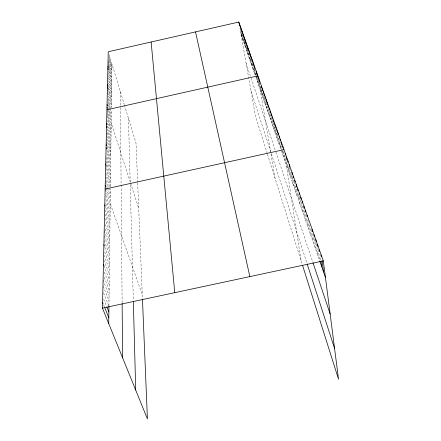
<?xml version="1.0" encoding="UTF-8"?>
<svg xmlns="http://www.w3.org/2000/svg" width="441" height="441" viewBox="0 0 441 441"><rect width="100%" height="100%" fill="white"/><g stroke="black" fill="none" stroke-linecap="round" stroke-linejoin="round"><path stroke-width="0.33" stroke-dasharray="2.21 1.65" d="M108.944 305.74L110.393 188.682M110.415 186.901L111.369 109.787M111.937 63.901L111.402 107.235L108.111 96.855M103.574 304.775L104.567 307.245M103.696 299.059L106.65 306.451M103.596 292.907L108.684 305.718M103.211 286.115L109.004 300.812M103.084 280.068L109.07 295.365M104.192 277.295L109.136 290.013M104.302 272.069L109.203 284.754M103.922 265.664L109.269 279.583M103.795 259.986L109.329 274.5M103.9 255.03L109.396 269.501M104.721 252.037L109.456 264.589M104.82 247.236L109.511 259.755M104.219 240.648L109.572 254.997M104.324 236.007L109.633 250.317M104.197 230.83L109.688 245.714M105.245 228.923L109.743 241.183M105.338 224.502L109.798 236.723M104.732 218.229L109.853 232.335M104.826 213.951L109.908 228.019M105.691 207.507L110.013 219.574M104.919 209.74L109.958 223.763M105.779 203.417L110.063 215.451M105.862 199.393L110.112 211.388M105.945 195.435L110.162 207.386M105.366 189.647L142.278 294.704M105.526 182.249L107.262 187.238M107.483 187.86L110.305 195.958M105.664 186.549L106.105 187.8M106.32 188.423L110.256 199.674M241.029 34.624L255.058 74.981L253.79 67.561M255.885 77.362L280.911 149.345M281.49 151.009L319.593 260.598M106.292 180.606L110.349 192.293M106.369 177.034L109.721 186.741M105.851 168.104L110.482 181.604M106.441 173.506L110.437 185.115M106.149 165.325L110.526 178.136M105.862 157.349L110.608 171.351M106 161.312L110.564 174.719M107.003 157.244L110.647 168.027M106.926 150.166L110.73 161.505M106.86 153.363L110.691 164.741M246.078 63.107L250.962 77.688M251.144 78.228L275.664 151.401M275.868 152.002L312.818 262.263M106.992 147.007L110.768 158.308M106.507 138.981L110.845 152.04M106.43 142.019L110.807 155.155M106.639 132.962L110.923 145.938M106.573 135.949L110.884 148.97M107.406 129.037L110.994 139.99M107.554 132.598L110.961 142.945M107.466 126.154L111.033 137.068M251.012 90.94L271.017 152.58M271.375 153.683L306.986 263.426M107.582 120.503L111.104 131.341M107.521 123.309L111.066 134.185M107.08 113.089L111.171 125.757M107.02 115.823L111.138 128.529M108.006 110.239L111.242 120.305M107.141 110.393L130.161 181.835M130.58 183.125L138.706 208.345M108.006 101.915L109.881 107.797M110.09 108.447L111.336 112.367M107.951 104.489L111.308 114.98M108.062 107.598L111.275 117.626M108.062 99.368L110.752 107.836M267.274 153.666L255.565 116.595L239.97 28.665M267.472 154.3L302.339 264.666M107.604 89.981L111.463 102.224M107.549 92.428L111.435 104.715M108.514 87.726L111.523 97.323M107.858 88.2L111.496 99.76M108.651 80.686L111.612 90.184M108.607 83.007L111.584 92.538M108.558 85.356L111.556 94.92M108.547 75.499L111.672 85.56M108.503 77.765L111.645 87.858M108.321 67.677L111.755 78.812M108.679 71.177L111.727 81.039M108.596 73.261L111.7 83.288M108.26 60.615L111.838 72.285M108.216 62.727L111.81 74.435M108.166 64.86L111.782 76.613M109.181 56.983L111.915 65.963M109.136 59.033L111.887 68.046M109.098 61.112L111.86 70.158M109.219 54.949L124.246 104.429M124.439 105.068L136.01 143.176L137.625 182.216M240.284 28.571L241.696 36.542M244.193 41.041L245.141 46.454M243.487 39.034L244.435 44.425M242.44 35.037L243.741 42.424M241.866 33.753L243.052 40.44M241.541 33.814L242.368 38.483M247.418 49.072L248.779 56.928M246.899 48.262L248.035 54.789M246.166 46.173L247.302 52.666M245.213 42.805L246.574 50.572M244.612 41.41L245.852 48.504M251.144 59.342L252.638 68.013M250.703 59.1L251.85 65.748M250.152 58.206L251.067 63.504M248.928 53.372L250.295 61.288M248.509 53.179L249.534 59.094M254.501 69.237L255.537 75.328M252.858 64.568L254.242 72.633M252.285 63.614L253.432 70.312M258.079 79.964L259.291 87.164M257.213 77.495L258.426 84.672M256.138 73.757L256.359 75.058M256.469 75.709L257.572 82.202M255.51 72.649L255.951 75.235M256.061 75.885L256.723 79.766M261.541 89.484L262.875 97.461M260.521 86.232L261.96 94.837M259.512 83.013L261.061 92.252M258.845 81.806L275.118 178.5M265.08 98.839L266.64 108.288M264.231 96.788L265.68 105.531M263.288 94.098L264.732 102.808M262.577 92.775L263.795 100.118M268.205 108.31L269.589 116.782M267.207 105.476L268.591 113.916M266.16 102.273L267.61 111.082M271.276 117.047L272.665 125.619M270.239 114.098L271.623 122.631M269.109 110.531L270.603 119.687M274.578 126.815L275.862 134.814M273.288 122.411L274.782 131.705M272.218 119.379L273.712 128.64M277.593 134.285L279.192 144.394M276.783 133.099L278.067 141.159M275.57 129.263L276.954 137.961M279.892 140.822L281.275 149.653M278.839 138.204L280.333 147.68M283.535 151.434L285.062 161.29M282.835 151.269L283.855 157.812M281.237 145.254L281.849 149.168M281.953 149.824L282.664 154.389M285.944 157.911L287.571 168.506M284.765 154.923L301.087 260.697M288.778 166.709L290.195 176.047M287.047 160.287L288.877 172.249M291.484 174.415L292.901 183.831M289.814 168.523L291.54 179.906M294.18 181.698L295.69 191.857M292.57 176.339L294.285 187.811M296.942 189.024L298.574 200.137M295.613 185.771L297.118 195.964M299.731 196.184L301.545 208.698M298.513 193.886L300.045 204.381M303.006 206.261L304.621 217.534M301.451 201.846L303.072 213.08M304.588 210.754L306.197 222.066M307.835 219.971L309.428 231.36M306.104 214.657L307.796 226.674M309.499 224.701L311.087 236.128M312.823 233.73L314.488 245.913M311.192 229.513L312.768 240.979M314.576 238.713L316.23 250.935M318.253 249.441L319.731 260.592M316.368 243.785L318.011 256.05M320.017 254.049L320.794 259.97M137.653 182.883L142.449 298.866M128.474 118.353L130.211 183.588M130.238 184.757L133.32 300.575M120.299 91.436L120.432 106.981M120.437 107.56L122.124 303.055"/><path stroke-width="0.66" d="M108.723 323.595L108.938 306.357M142.476 299.472L147.415 418.95L102.45 308.127L108.249 51.751L238.796 22.05L323.319 260.89L338.55 379.304L302.52 265.239M106.937 109.759L257.847 75.891L258.294 78.52M105.145 189.024L283.949 149.648M102.45 308.127L323.319 260.89M102.582 302.305L103.078 303.54M104.815 307.862L108.795 317.74M106.898 307.068L108.866 311.996M103.437 264.402L103.922 265.664M103.883 244.733L104.352 245.984M104.782 204.966L105.239 206.234M105.228 185.297L105.664 186.549M319.819 261.248L325.447 277.439M105.708 164.046L106.149 165.325M106.077 147.647L106.501 148.904M313.016 262.864L330.149 313.986M106.149 144.499L106.573 145.75M106.557 126.457L106.981 127.747M106.623 123.585L107.042 124.869M307.184 264.043L334.587 348.5M106.998 107.097L107.4 108.354M107.058 104.467L107.461 105.719M107.51 84.529L107.907 85.808M107.455 86.916L107.858 88.2M107.918 66.365L108.321 67.677M107.869 68.548L108.277 69.86M195.517 31.895L249.854 276.601M239.457 23.924L239.81 25.914M238.796 22.05L239.033 23.373M242.886 33.599L243.123 34.955M242.186 31.625L242.423 32.97M241.492 29.668L241.966 32.353M240.808 27.728L241.161 29.74M240.13 25.815L240.367 27.149M246.508 43.835L246.85 45.798M245.764 41.741L246.106 43.698M245.031 39.673L245.488 42.27M244.308 37.628L244.761 40.214M243.592 35.6L244.16 38.825M250.339 54.673L250.802 57.341M249.556 52.457L250.014 55.114M248.779 50.263L249.126 52.247M248.013 48.097L248.244 49.414M247.258 45.952L247.71 48.582M253.575 63.818L253.922 65.852M252.754 61.492L253.101 63.515M251.938 59.193L252.285 61.205M251.138 56.922L251.364 58.256M256.976 73.415L257.417 76.034M256.111 70.973L256.552 73.581M254.413 66.172L254.854 68.763M259.633 80.935L259.854 82.258M258.735 78.393L259.181 81.034M264.297 94.115L264.633 96.138M263.343 91.408L263.674 93.426M262.395 88.74L262.731 90.752M261.463 86.105L261.8 88.106M267.246 102.444L267.676 105.052M266.254 99.633L266.678 102.229M265.267 96.855L265.493 98.211M270.316 111.115L270.636 113.094M269.28 108.188L269.49 109.5M268.365 105.95L268.575 107.262M273.514 120.145L273.833 122.146M272.433 117.097L272.643 118.425M271.364 114.087L271.684 116.071M276.843 129.56L277.268 132.261M275.719 126.38L276.038 128.397M274.605 123.243L275.035 125.917M279.142 136.065L279.462 138.105M277.984 132.791L278.199 134.141M282.725 146.175L283.028 148.148M281.512 142.757L281.816 144.72M280.322 139.384L280.526 140.69M285.233 153.275L285.437 154.598M287.863 160.706L288.067 162.04M286.54 156.963L286.948 159.62M289.208 164.504L289.616 167.183M293.375 176.279L293.579 177.635M291.964 172.293L292.267 174.316M296.269 184.448L296.65 187.067M294.808 180.33L295.012 181.692M299.252 192.893L299.445 194.211M297.747 188.638L298.033 190.606M302.344 201.62L302.532 202.948M300.784 197.221L301.071 199.2M303.926 206.096L304.213 208.091M307.179 215.28L307.366 216.619M305.536 210.649L305.729 211.983M312.267 229.673L312.548 231.701M314.025 234.64L314.301 236.679M317.641 244.849L317.9 246.817M315.817 239.7L316.092 241.745M319.499 250.097L319.67 251.414M320.971 261.287L321.66 266.551M321.39 255.444L321.561 256.767M322.079 260.725L323.534 271.943M151.131 41.994L174.763 292.659M133.342 301.225L135.707 390.087M122.129 303.689L122.592 357.778"/></g></svg>
